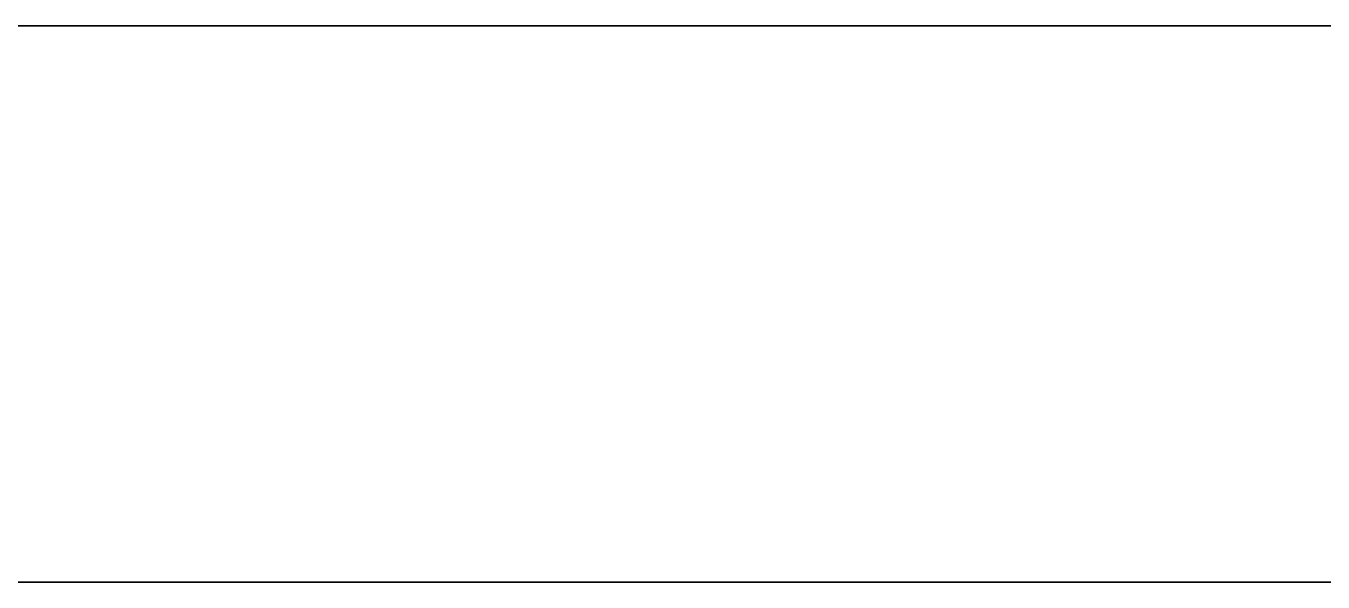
# Model space of a CAD drawing. Header units: centimetres. Extents: x -6.4 to 7.1, y 0 to 33.6.
# Drawn here: x -5.0614 to -4.5952, y 32.645 to 32.845 of the extents above; entities that cross this region are included whole.
import ezdxf

# ---------------------------------------------------------------- set-up
doc = ezdxf.new("R2010")
doc.units = ezdxf.units.CM
doc.header["$MEASUREMENT"] = 0
for name, color, linetype in [('4. Back Panel v6_Sketch1', 7, 'Continuous'), ('4. Back Panel v6_Sketch11', 7, 'Continuous'), ('4. Back Panel v6_Sketch12', 7, 'Continuous'), ('4. Back Panel v6_Sketch13', 7, 'Continuous'), ('4. Back Panel v6_Sketch14', 7, 'Continuous'), ('4. Back Panel v6_Sketch15', 7, 'Continuous'), ('4. Back Panel v6_Sketch17', 7, 'Continuous'), ('4. Back Panel v6_Sketch19', 7, 'Continuous'), ('4. Back Panel v6_Sketch2', 7, 'Continuous'), ('4. Back Panel v6_Sketch20', 7, 'Continuous'), ('4. Back Panel v6_Sketch23', 7, 'Continuous'), ('4. Back Panel v6_Sketch24', 7, 'Continuous'), ('4. Back Panel v6_Sketch25', 7, 'Continuous'), ('4. Back Panel v6_Sketch26', 7, 'Continuous'), ('4. Back Panel v6_Sketch29', 7, 'Continuous'), ('4. Back Panel v6_Sketch3', 7, 'Continuous'), ('4. Back Panel v6_Sketch6', 7, 'Continuous'), ('4. Back Panel v6_Sketch7', 7, 'Continuous'), ('4. Back Panel v6_Sketch8', 7, 'Continuous'), ('4. Back Panel v6_Sketch9', 7, 'Continuous'), ('5. Motherboard Braket v3_Sketch10', 7, 'Continuous'), ('5. Motherboard Braket v3_Sketch11', 7, 'Continuous'), ('5. Motherboard Braket v3_Sketch12', 7, 'Continuous'), ('5. Motherboard Braket v3_Sketch13', 7, 'Continuous'), ('5. Motherboard Braket v3_Sketch15', 7, 'Continuous'), ('5. Motherboard Braket v3_Sketch6', 7, 'Continuous'), ('5. Motherboard Braket v3_Sketch9', 7, 'Continuous')]:
    doc.layers.add(name, color=color, linetype=linetype)

# ---------------------------------------------------------------- blocks, each defined once
blk = doc.blocks.new('4.BackPanelv6')
at = {"layer": '4. Back Panel v6_Sketch1'}
for p, q in [((6.55, 0, -10.8), (-6.55, 0, 10.8)), ((-6.55, 0, -10.8), (6.55, 0, 10.8)), ((6.55, 0, 10.8), (-6.55, 0, 10.8)), ((-6.55, 0, -10.8), (6.55, 0, -10.8))]:
    blk.add_line(p, q, dxfattribs=at)
at = {"layer": '4. Back Panel v6_Sketch11'}
for p, q in [((-5.9393, 0.2, -9.45892), (-5.2082, 0.2, -10.16852)), ((5.375, 0.2, 7.345), (-5.375, 0.2, 7.345)), ((-5.18, 0.2, -9.16), (-5.18, 0.2, 6.32)), ((-5.0689, 0.2, -10.225), (5.06924, 0.2, -10.225)), ((4.26, 0.2, -9.36), (-4.98, 0.2, -9.36)), ((-4.98, 0.2, 6.52), (4.26, 0.2, 6.52))]:
    blk.add_line(p, q, dxfattribs=at)
at = {"layer": '4. Back Panel v6_Sketch11', "extrusion": (0, -1, 0)}
for centre, radius, start, end in [((-5.375, 7.445, -0.2), 0.1, 180, 270), ((-5.0689, -10.025, -0.2), 0.2, 225.8551, 270), ((-4.98, 6.32, -0.2), 0.2, 90, 180), ((-4.98, -9.16, -0.2), 0.2, 180, 270)]:
    blk.add_arc(centre, radius, start, end, dxfattribs=at)
at = {"layer": '4. Back Panel v6_Sketch12'}
for p, q in [((-6.55, 0, -10.8), (6.55, 0, -10.8)), ((6.55, 0, 10.8), (-6.55, 0, 10.8)), ((-5.2082, 0, -10.16852), (-5.9393, 0, -9.45892)), ((-5.375, 0, 7.345), (5.375, 0, 7.345)), ((5.06924, 0, -10.225), (-5.0689, 0, -10.225))]:
    blk.add_line(p, q, dxfattribs=at)
at = {"layer": '4. Back Panel v6_Sketch12', "extrusion": (0, -1, 0)}
for centre, radius, start, end in [((-5.375, 7.445), 0.1, 180, 270), ((-5.0689, -10.025), 0.2, 225.8551, 270), ((-4.504, 8.899), 0.77594, 40.30967, 139.69033)]:
    blk.add_arc(centre, radius, start, end, dxfattribs=at)
at = {"layer": '4. Back Panel v6_Sketch12'}
blk.add_open_spline([(-4.74074, 0, 8.01554), (-4.85124, 0, 8.05426), (-4.95323, 0, 8.11388), (-5.12561, 0, 8.26707), (-5.1952, 0, 8.35816), (-5.29345, 0, 8.55908), (-5.32233, 0, 8.66637), (-5.33647, 0, 8.88259), (-5.3229, 0, 8.98934), (-5.26913, 0, 9.14933), (-5.24254, 0, 9.20582), (-5.17729, 0, 9.31032), (-5.1391, 0, 9.35814), (-5.0957, 0, 9.40097)], degree=3, knots=[0, 0, 0, 0, 0.351258, 0.351258, 0.692283, 0.692283, 1.02307, 1.02307, 1.343614, 1.343614, 1.530785, 1.530785, 1.714269, 1.714269, 1.714269, 1.714269], dxfattribs=at)
at = {"layer": '4. Back Panel v6_Sketch13'}
for p, q in [((-5.9393, 0.2, -9.45892), (-5.2082, 0.2, -10.16852)), ((5.375, 0.2, 7.345), (-5.375, 0.2, 7.345)), ((-5.18, 0.2, -9.16), (-5.18, 0.2, 6.32)), ((-5.0689, 0.2, -10.225), (5.06924, 0.2, -10.225)), ((4.26, 0.2, -9.36), (-4.98, 0.2, -9.36)), ((-4.98, 0.2, 6.52), (4.26, 0.2, 6.52))]:
    blk.add_line(p, q, dxfattribs=at)
at = {"layer": '4. Back Panel v6_Sketch13', "extrusion": (0, -1, 0)}
for centre, radius, start, end in [((-5.375, 7.445, -0.2), 0.1, 180, 270), ((-5.0689, -10.025, -0.2), 0.2, 225.8551, 270), ((-4.98, 6.32, -0.2), 0.2, 90, 180), ((-4.98, -9.16, -0.2), 0.2, 180, 270)]:
    blk.add_arc(centre, radius, start, end, dxfattribs=at)
at = {"layer": '4. Back Panel v6_Sketch14'}
for p, q in [((6.55, 0, 10.8), (-6.55, 0, 10.8)), ((-6.55, 0, -10.8), (6.55, 0, -10.8)), ((-5.2082, 0, -10.16852), (-5.9393, 0, -9.45892)), ((-5.375, 0, 7.345), (5.375, 0, 7.345)), ((5.06924, 0, -10.225), (-5.0689, 0, -10.225))]:
    blk.add_line(p, q, dxfattribs=at)
at = {"layer": '4. Back Panel v6_Sketch14', "extrusion": (0, -1, 0)}
for centre, radius, start, end in [((-5.375, 7.445), 0.1, 180, 270), ((-5.0689, -10.025), 0.2, 225.8551, 270), ((-4.504, 8.899), 0.77594, 40.30967, 139.69033)]:
    blk.add_arc(centre, radius, start, end, dxfattribs=at)
at = {"layer": '4. Back Panel v6_Sketch14'}
blk.add_open_spline([(-4.74074, 0, 8.01554), (-4.85124, 0, 8.05426), (-4.95323, 0, 8.11388), (-5.12561, 0, 8.26707), (-5.1952, 0, 8.35816), (-5.29345, 0, 8.55908), (-5.32233, 0, 8.66637), (-5.33647, 0, 8.88259), (-5.3229, 0, 8.98934), (-5.26913, 0, 9.14933), (-5.24254, 0, 9.20582), (-5.17729, 0, 9.31032), (-5.1391, 0, 9.35814), (-5.0957, 0, 9.40097)], degree=3, knots=[0, 0, 0, 0, 0.351258, 0.351258, 0.692283, 0.692283, 1.02307, 1.02307, 1.343614, 1.343614, 1.530785, 1.530785, 1.714269, 1.714269, 1.714269, 1.714269], dxfattribs=at)
at = {"layer": '4. Back Panel v6_Sketch15'}
for p, q in [((-5.9393, 0.2, -9.45892), (-5.2082, 0.2, -10.16852)), ((5.375, 0.2, 7.345), (-5.375, 0.2, 7.345)), ((-5.18, 0.2, -9.16), (-5.18, 0.2, 6.32)), ((-5.0689, 0.2, -10.225), (5.06924, 0.2, -10.225)), ((4.26, 0.2, -9.36), (-4.98, 0.2, -9.36)), ((-4.98, 0.2, 6.52), (4.26, 0.2, 6.52))]:
    blk.add_line(p, q, dxfattribs=at)
at = {"layer": '4. Back Panel v6_Sketch15', "extrusion": (0, -1, 0)}
for centre, radius, start, end in [((-5.375, 7.445, -0.2), 0.1, 180, 270), ((-5.0689, -10.025, -0.2), 0.2, 225.8551, 270), ((-4.98, -9.16, -0.2), 0.2, 180, 270), ((-4.98, 6.32, -0.2), 0.2, 90, 180)]:
    blk.add_arc(centre, radius, start, end, dxfattribs=at)
at = {"layer": '4. Back Panel v6_Sketch17'}
for p, q in [((-5.9393, 0.2, -9.45892), (-5.2082, 0.2, -10.16852)), ((5.375, 0.2, 7.345), (-5.375, 0.2, 7.345)), ((-5.18, 0.2, -9.16), (-5.18, 0.2, 6.32)), ((-5.0689, 0.2, -10.225), (5.06924, 0.2, -10.225)), ((-4.98, 0.2, 6.52), (4.26, 0.2, 6.52)), ((4.26, 0.2, -9.36), (-4.98, 0.2, -9.36))]:
    blk.add_line(p, q, dxfattribs=at)
at = {"layer": '4. Back Panel v6_Sketch17', "extrusion": (0, -1, 0)}
for centre, radius, start, end in [((-5.375, 7.445, -0.2), 0.1, 180, 270), ((-5.0689, -10.025, -0.2), 0.2, 225.8551, 270), ((-4.98, 6.32, -0.2), 0.2, 90, 180), ((-4.98, -9.16, -0.2), 0.2, 180, 270)]:
    blk.add_arc(centre, radius, start, end, dxfattribs=at)
at = {"layer": '4. Back Panel v6_Sketch19'}
for p, q in [((-5.9393, 0.2, -9.45892), (-5.2082, 0.2, -10.16852)), ((5.375, 0.2, 7.345), (-5.375, 0.2, 7.345)), ((-5.18, 0.2, -9.16), (-5.18, 0.2, 6.32)), ((-5.0689, 0.2, -10.225), (5.06924, 0.2, -10.225)), ((4.26, 0.2, -9.36), (-4.98, 0.2, -9.36)), ((-4.98, 0.2, 6.52), (4.26, 0.2, 6.52))]:
    blk.add_line(p, q, dxfattribs=at)
at = {"layer": '4. Back Panel v6_Sketch19', "extrusion": (0, -1, 0)}
for centre, radius, start, end in [((-5.375, 7.445, -0.2), 0.1, 180, 270), ((-5.0689, -10.025, -0.2), 0.2, 225.8551, 270), ((-4.98, -9.16, -0.2), 0.2, 180, 270), ((-4.98, 6.32, -0.2), 0.2, 90, 180)]:
    blk.add_arc(centre, radius, start, end, dxfattribs=at)
at = {"layer": '4. Back Panel v6_Sketch2'}
for p, q in [((-6.55, 0, -10.8), (6.55, 0, -10.8)), ((-6.55, 0, 10.8), (6.55, 0, 10.8)), ((-5.18, 0, 10.8), (-6.55, 0, 10.8)), ((6.55, 0, 10.8), (-6.55, 0, 10.8)), ((-6.55, 0, -10.8), (6.55, 0, -10.8)), ((-6.55, 0, -10.8), (-5.18, 0, -10.8)), ((-5.18, 0, -9.16), (-5.18, 0, 6.32)), ((6.55, 0, 6.52), (-4.98, 0, 6.52)), ((6.55, 0, -9.36), (-4.98, 0, -9.36))]:
    blk.add_line(p, q, dxfattribs=at)
at = {"layer": '4. Back Panel v6_Sketch2', "extrusion": (0, -1, 0)}
for centre, start, end in [((-4.98, -9.16), 180, 270), ((-4.98, 6.32), 90, 180)]:
    blk.add_arc(centre, 0.2, start, end, dxfattribs=at)
at = {"layer": '4. Back Panel v6_Sketch20'}
for p, q in [((-5.9393, 0.2, -9.45892), (-5.2082, 0.2, -10.16852)), ((5.375, 0.2, 7.345), (-5.375, 0.2, 7.345)), ((-5.18, 0.2, -9.16), (-5.18, 0.2, 6.32)), ((-5.0689, 0.2, -10.225), (5.06924, 0.2, -10.225)), ((-4.98, 0.2, 6.52), (4.26, 0.2, 6.52)), ((4.26, 0.2, -9.36), (-4.98, 0.2, -9.36))]:
    blk.add_line(p, q, dxfattribs=at)
at = {"layer": '4. Back Panel v6_Sketch20', "extrusion": (0, -1, 0)}
for centre, radius, start, end in [((-5.375, 7.445, -0.2), 0.1, 180, 270), ((-5.0689, -10.025, -0.2), 0.2, 225.8551, 270), ((-4.98, 6.32, -0.2), 0.2, 90, 180), ((-4.98, -9.16, -0.2), 0.2, 180, 270)]:
    blk.add_arc(centre, radius, start, end, dxfattribs=at)
at = {"layer": '4. Back Panel v6_Sketch23'}
for p, q in [((-5.9393, 0.2, -9.45892), (-5.2082, 0.2, -10.16852)), ((-5.33, 0.2, 5.5138), (-5.63, 0.2, 5.5138)), ((-5.33, 0.2, 5.5138), (-5.63, 0.2, 5.5138)), ((-5.63, 0.2, 5.5138), (-5.33, 0.2, 5.5138)), ((-5.48, 0.2, 6.08), (-3.9, 0.2, 6.08)), ((5.375, 0.2, 7.345), (-5.375, 0.2, 7.345)), ((-5.33, 0.2, 5.5138), (-5.33, 0.2, 5.0976)), ((-5.33, 0.2, 5.93), (-5.33, 0.2, 5.5138)), ((-5.18, 0.2, 5.5138), (-5.33, 0.2, 5.5138)), ((-5.18, 0.2, -9.16), (-5.18, 0.2, 6.32)), ((-5.0689, 0.2, -10.225), (5.06924, 0.2, -10.225)), ((-4.98, 0.2, 6.52), (4.26, 0.2, 6.52)), ((4.26, 0.2, -9.36), (-4.98, 0.2, -9.36))]:
    blk.add_line(p, q, dxfattribs=at)
at = {"layer": '4. Back Panel v6_Sketch23', "extrusion": (0, -1, 0)}
for centre, radius, start, end in [((-5.48, 5.93, -0.2), 0.15, 0, 90), ((-5.48, 5.0976, -0.2), 0.15, 270, 360), ((-5.375, 7.445, -0.2), 0.1, 180, 270), ((-5.0689, -10.025, -0.2), 0.2, 225.8551, 270), ((-4.98, 6.32, -0.2), 0.2, 90, 180), ((-4.98, -9.16, -0.2), 0.2, 180, 270)]:
    blk.add_arc(centre, radius, start, end, dxfattribs=at)
at = {"layer": '4. Back Panel v6_Sketch24'}
for p, q in [((-5.9393, 0.2, -9.45892), (-5.2082, 0.2, -10.16852)), ((5.375, 0.2, 7.345), (-5.375, 0.2, 7.345)), ((-5.33, 0.2, 5.93), (-5.33, 0.2, 5.0976)), ((-5.18, 0.2, -9.16), (-5.18, 0.2, 6.32)), ((-5.0689, 0.2, -10.225), (5.06924, 0.2, -10.225)), ((4.26, 0.2, -9.36), (-4.98, 0.2, -9.36)), ((-4.98, 0.2, 6.52), (4.26, 0.2, 6.52))]:
    blk.add_line(p, q, dxfattribs=at)
at = {"layer": '4. Back Panel v6_Sketch24', "extrusion": (0, -1, 0)}
for centre in [(-5.48, 2.4176, -0.2), (-5.48, -5.7824, -0.2), (-5.48, -1.6824, -0.2)]:
    blk.add_circle(centre, 0.2, dxfattribs=at)
for centre, radius, start, end in [((-5.48, 5.0976, -0.2), 0.15, 180, 0), ((-5.48, 5.93, -0.2), 0.15, 0, 180), ((-5.375, 7.445, -0.2), 0.1, 180, 270), ((-5.0689, -10.025, -0.2), 0.2, 225.8551, 270), ((-4.98, -9.16, -0.2), 0.2, 180, 270), ((-4.98, 6.32, -0.2), 0.2, 90, 180)]:
    blk.add_arc(centre, radius, start, end, dxfattribs=at)
at = {"layer": '4. Back Panel v6_Sketch25'}
for p, q in [((-5.9393, 0.2, -9.45892), (-5.2082, 0.2, -10.16852)), ((5.375, 0.2, 7.345), (-5.375, 0.2, 7.345)), ((-4.98, 0.2, -9.16), (-5.354, 0.2, -9.16)), ((-4.98, 0.2, -9.16), (-5.35052, 0.2, -9.53052)), ((-5.33, 0.2, 5.93), (-5.33, 0.2, 5.0976)), ((-5.18, 0.2, -9.16), (-5.18, 0.2, 6.32)), ((-5.0689, 0.2, -10.225), (5.06924, 0.2, -10.225)), ((4.26, 0.2, -9.36), (-4.98, 0.2, -9.36)), ((-4.98, 0.2, 6.52), (4.26, 0.2, 6.52))]:
    blk.add_line(p, q, dxfattribs=at)
at = {"layer": '4. Back Panel v6_Sketch25', "extrusion": (0, -1, 0)}
for centre in [(-5.48, -5.7824, -0.2), (-5.48, 2.4176, -0.2), (-5.48, -1.6824, -0.2), (-5.35052, -9.53052, -0.2)]:
    blk.add_circle(centre, 0.2, dxfattribs=at)
for centre, radius, start, end in [((-5.48, 5.0976, -0.2), 0.15, 180, 0), ((-5.48, 5.93, -0.2), 0.15, 0, 180), ((-5.375, 7.445, -0.2), 0.1, 180, 270), ((-5.0689, -10.025, -0.2), 0.2, 225.8551, 270), ((-4.98, -9.16, -0.2), 0.2, 180, 270), ((-4.98, 6.32, -0.2), 0.2, 90, 180)]:
    blk.add_arc(centre, radius, start, end, dxfattribs=at)
at = {"layer": '4. Back Panel v6_Sketch26'}
for p, q in [((-6, 0.2, -8.90417), (-2.42, 0.2, -8.90417)), ((-5.9393, 0.2, -9.45892), (-5.2082, 0.2, -10.16852)), ((5.375, 0.2, 7.345), (-5.375, 0.2, 7.345)), ((-5.33, 0.2, 5.93), (-5.33, 0.2, 5.0976)), ((-5.18, 0.2, -9.16), (-5.18, 0.2, 6.32)), ((-5.0689, 0.2, -10.225), (5.06924, 0.2, -10.225)), ((4.26, 0.2, -9.36), (-4.98, 0.2, -9.36)), ((-4.98, 0.2, 6.52), (4.26, 0.2, 6.52))]:
    blk.add_line(p, q, dxfattribs=at)
at = {"layer": '4. Back Panel v6_Sketch26', "extrusion": (0, -1, 0)}
for centre in [(-5.48, 2.4176, -0.2), (-5.48, -1.6824, -0.2), (-5.48, -5.7824, -0.2), (-5.35052, -9.53052, -0.2)]:
    blk.add_circle(centre, 0.2, dxfattribs=at)
for centre, radius, start, end in [((-5.48, 5.0976, -0.2), 0.15, 180, 0), ((-5.48, 5.93, -0.2), 0.15, 0, 180), ((-5.375, 7.445, -0.2), 0.1, 180, 270), ((-5.0689, -10.025, -0.2), 0.2, 225.8551, 270), ((-4.98, -9.16, -0.2), 0.2, 180, 270), ((-4.98, 6.32, -0.2), 0.2, 90, 180)]:
    blk.add_arc(centre, radius, start, end, dxfattribs=at)
at = {"layer": '4. Back Panel v6_Sketch29'}
blk.add_line((6.55, 0, -10.8), (-6.55, 0, -10.8), dxfattribs=at)
at = {"layer": '4. Back Panel v6_Sketch3'}
for p, q in [((6.55, 0, 10.8), (-6.55, 0, 10.8)), ((-6.55, 0, 10.8), (-3, 0, 10.8)), ((-3, 0, 6.52), (-6.55, 0, 6.52)), ((-6.55, 0, 6.52), (6.55, 0, 6.52)), ((-6.55, 0, 10.8), (6.55, 0, 10.8)), ((-6.55, 0, -10.8), (6.55, 0, -10.8)), ((-5.18, 0, -9.16), (-5.18, 0, 6.32)), ((4.26, 0, -9.36), (-4.98, 0, -9.36)), ((-4.98, 0, 6.52), (4.26, 0, 6.52))]:
    blk.add_line(p, q, dxfattribs=at)
at = {"layer": '4. Back Panel v6_Sketch3', "extrusion": (0, -1, 0)}
for centre, start, end in [((-4.98, -9.16), 180, 270), ((-4.98, 6.32), 90, 180)]:
    blk.add_arc(centre, 0.2, start, end, dxfattribs=at)
at = {"layer": '4. Back Panel v6_Sketch6'}
for p, q in [((6.55, 0, 10.8), (-6.55, 0, 10.8)), ((-6.55, 0, -10.8), (6.55, 0, -10.8)), ((-5.18, 0, -9.16), (-5.18, 0, 6.32)), ((-4.98, 0, 6.52), (4.26, 0, 6.52)), ((4.26, 0, -9.36), (-4.98, 0, -9.36))]:
    blk.add_line(p, q, dxfattribs=at)
at = {"layer": '4. Back Panel v6_Sketch6', "extrusion": (0, -1, 0)}
blk.add_circle((-4.504, 8.899), 0.878, dxfattribs=at)
for centre, start, end in [((-4.98, 6.32), 90, 180), ((-4.98, -9.16), 180, 270)]:
    blk.add_arc(centre, 0.2, start, end, dxfattribs=at)
at = {"layer": '4. Back Panel v6_Sketch7'}
for p, q in [((6.55, 0, 10.8), (-6.55, 0, 10.8)), ((-6.55, 0, -10.8), (6.55, 0, -10.8)), ((-5.18, 0, -9.16), (-5.18, 0, 6.32)), ((4.26, 0, -9.36), (-4.98, 0, -9.36)), ((-4.98, 0, 6.52), (4.26, 0, 6.52))]:
    blk.add_line(p, q, dxfattribs=at)
at = {"layer": '4. Back Panel v6_Sketch7', "extrusion": (0, -1, 0)}
for centre, radius, start, end in [((-4.98, -9.16), 0.2, 180, 270), ((-4.98, 6.32), 0.2, 90, 180), ((-4.504, 8.899), 0.77594, 40.30967, 139.69033)]:
    blk.add_arc(centre, radius, start, end, dxfattribs=at)
at = {"layer": '4. Back Panel v6_Sketch7'}
blk.add_open_spline([(-4.74074, 0, 8.01554), (-4.85124, 0, 8.05426), (-4.95323, 0, 8.11388), (-5.12561, 0, 8.26707), (-5.1952, 0, 8.35816), (-5.29345, 0, 8.55908), (-5.32233, 0, 8.66637), (-5.33647, 0, 8.88259), (-5.3229, 0, 8.98934), (-5.26913, 0, 9.14933), (-5.24254, 0, 9.20582), (-5.17729, 0, 9.31032), (-5.1391, 0, 9.35814), (-5.0957, 0, 9.40097)], degree=3, knots=[0, 0, 0, 0, 0.351258, 0.351258, 0.692283, 0.692283, 1.02307, 1.02307, 1.343614, 1.343614, 1.530785, 1.530785, 1.714269, 1.714269, 1.714269, 1.714269], dxfattribs=at)
at = {"layer": '4. Back Panel v6_Sketch8'}
for p, q in [((6.55, 0, 10.8), (-6.55, 0, 10.8)), ((-6.55, 0, -10.8), (6.55, 0, -10.8)), ((-6.55, 0, 10.8), (6.55, 0, 10.8)), ((6.55, 0, 8), (-6.55, 0, 8)), ((-6.55, 0, -10.8), (6.55, 0, -10.8)), ((-6.55, 0, -10.225), (-5.15, 0, -10.225)), ((-5.9393, 0, -9.45892), (-5.2082, 0, -10.16852)), ((-5.8125, 0, 7.345), (5.475, 0, 7.345)), ((-5.18, 0, -9.16), (-5.18, 0, 6.32)), ((5.06924, 0, -10.225), (-5.0689, 0, -10.225)), ((-4.98, 0, 6.52), (4.26, 0, 6.52)), ((4.26, 0, -9.36), (-4.98, 0, -9.36))]:
    blk.add_line(p, q, dxfattribs=at)
at = {"layer": '4. Back Panel v6_Sketch8', "extrusion": (0, -1, 0)}
for centre, radius, start, end in [((-5.0689, -10.025), 0.2, 225.8551, 270), ((-4.98, 6.32), 0.2, 90, 180), ((-4.98, -9.16), 0.2, 180, 270), ((-4.504, 8.899), 0.77594, 40.30967, 139.69033)]:
    blk.add_arc(centre, radius, start, end, dxfattribs=at)
at = {"layer": '4. Back Panel v6_Sketch8'}
blk.add_open_spline([(-4.74074, 0, 8.01554), (-4.85124, 0, 8.05426), (-4.95323, 0, 8.11388), (-5.12561, 0, 8.26707), (-5.1952, 0, 8.35816), (-5.29345, 0, 8.55908), (-5.32233, 0, 8.66637), (-5.33647, 0, 8.88259), (-5.3229, 0, 8.98934), (-5.26913, 0, 9.14933), (-5.24254, 0, 9.20582), (-5.17729, 0, 9.31032), (-5.1391, 0, 9.35814), (-5.0957, 0, 9.40097)], degree=3, knots=[0, 0, 0, 0, 0.351258, 0.351258, 0.692283, 0.692283, 1.02307, 1.02307, 1.343614, 1.343614, 1.530785, 1.530785, 1.714269, 1.714269, 1.714269, 1.714269], dxfattribs=at)
at = {"layer": '4. Back Panel v6_Sketch9'}
for p, q in [((-5.9393, 0.2, -9.45892), (-5.2082, 0.2, -10.16852)), ((5.475, 0.2, 7.345), (-5.475, 0.2, 7.345)), ((-5.18, 0.2, -9.16), (-5.18, 0.2, 6.32)), ((-5.0689, 0.2, -10.225), (5.06924, 0.2, -10.225)), ((-4.98, 0.2, 6.52), (4.26, 0.2, 6.52)), ((4.26, 0.2, -9.36), (-4.98, 0.2, -9.36))]:
    blk.add_line(p, q, dxfattribs=at)
at = {"layer": '4. Back Panel v6_Sketch9', "extrusion": (0, -1, 0)}
for centre, start, end in [((-5.0689, -10.025, -0.2), 225.8551, 270), ((-4.98, 6.32, -0.2), 90, 180), ((-4.98, -9.16, -0.2), 180, 270)]:
    blk.add_arc(centre, 0.2, start, end, dxfattribs=at)
blk = doc.blocks.new('5.MotherboardBraketv3')
at = {"layer": '5. Motherboard Braket v3_Sketch10'}
for p, q in [((-3.725, 0.77, -7.9), (-2.875, 0.77, -8.75)), ((-2.875, 0.77, 8.75), (-3.725, 0.77, 7.9)), ((-3.545, 0.77, -5.96), (-3.545, 0.77, -5.67)), ((-3.545, 0.77, 5.67), (-3.545, 0.77, 5.96)), ((-3.245, 0.77, 5.96), (-3.245, 0.77, 5.67)), ((-3.245, 0.77, -5.67), (-3.245, 0.77, -5.96))]:
    blk.add_line(p, q, dxfattribs=at)
at = {"layer": '5. Motherboard Braket v3_Sketch10', "extrusion": (0, -1, 0)}
for centre, start, end in [((-3.395, -5.96, -0.77), 180, 0), ((-3.395, -5.67, -0.77), 0, 180), ((-3.395, 5.96, -0.77), 0, 180), ((-3.395, 5.67, -0.77), 180, 360)]:
    blk.add_arc(centre, 0.15, start, end, dxfattribs=at)
at = {"layer": '5. Motherboard Braket v3_Sketch11'}
for p, q in [((-3.725, 0.77, -7.9), (-2.875, 0.77, -8.75)), ((-2.875, 0.77, 8.75), (-3.725, 0.77, 7.9)), ((-3.545, 0.77, -5.96), (-3.545, 0.77, -5.67)), ((-3.545, 0.77, 5.67), (-3.545, 0.77, 5.96)), ((-3.245, 0.77, -5.67), (-3.245, 0.77, -5.96)), ((-3.245, 0.77, 5.96), (-3.245, 0.77, 5.67))]:
    blk.add_line(p, q, dxfattribs=at)
at = {"layer": '5. Motherboard Braket v3_Sketch11', "extrusion": (0, -1, 0)}
for centre, start, end in [((-3.395, 5.96, -0.77), 0, 180), ((-3.395, -5.67, -0.77), 0, 180), ((-3.395, 5.67, -0.77), 180, 360), ((-3.395, -5.96, -0.77), 180, 0)]:
    blk.add_arc(centre, 0.15, start, end, dxfattribs=at)
at = {"layer": '5. Motherboard Braket v3_Sketch12'}
for p, q in [((-2.875, 0.77, 8.75), (-3.725, 0.77, 7.9)), ((-3.725, 0.77, -7.9), (-2.875, 0.77, -8.75)), ((-3.545, 0.77, -5.96), (-3.545, 0.77, -5.67)), ((-3.545, 0.77, 5.67), (-3.545, 0.77, 5.96)), ((-3.245, 0.77, -5.67), (-3.245, 0.77, -5.96)), ((-3.245, 0.77, 5.96), (-3.245, 0.77, 5.67))]:
    blk.add_line(p, q, dxfattribs=at)
at = {"layer": '5. Motherboard Braket v3_Sketch12', "extrusion": (0, -1, 0)}
for centre, start, end in [((-3.395, -5.67, -0.77), 0, 180), ((-3.395, -5.96, -0.77), 180, 0), ((-3.395, 5.96, -0.77), 0, 180), ((-3.395, 5.67, -0.77), 180, 360)]:
    blk.add_arc(centre, 0.15, start, end, dxfattribs=at)
at = {"layer": '5. Motherboard Braket v3_Sketch13'}
for p, q in [((-3.725, 0.97, 7.9), (-2.875, 0.97, 8.75)), ((-2.875, 0.97, -8.75), (-3.725, 0.97, -7.9)), ((-3.545, 0.97, 5.96), (-3.545, 0.97, 5.67)), ((-3.545, 0.97, -5.67), (-3.545, 0.97, -5.96)), ((-3.245, 0.97, 5.67), (-3.245, 0.97, 5.96)), ((-3.245, 0.97, -5.96), (-3.245, 0.97, -5.67))]:
    blk.add_line(p, q, dxfattribs=at)
at = {"layer": '5. Motherboard Braket v3_Sketch13', "extrusion": (0, 1, 0)}
for centre, start, end in [((3.395, -5.96, 0.97), 180, 0), ((3.395, -5.67, 0.97), 0, 180), ((3.395, 5.96, 0.97), 0, 180), ((3.395, 5.67, 0.97), 180, 360)]:
    blk.add_arc(centre, 0.15, start, end, dxfattribs=at)
at = {"layer": '5. Motherboard Braket v3_Sketch15'}
for p, q in [((-3.725, 0.97, 7.9), (-2.875, 0.97, 8.75)), ((-2.875, 0.97, -8.75), (-3.725, 0.97, -7.9)), ((-3.545, 0.97, 5.96), (-3.545, 0.97, 5.67)), ((-3.545, 0.97, -5.67), (-3.545, 0.97, -5.96)), ((-3.245, 0.97, 5.67), (-3.245, 0.97, 5.96)), ((-3.245, 0.97, -5.96), (-3.245, 0.97, -5.67))]:
    blk.add_line(p, q, dxfattribs=at)
at = {"layer": '5. Motherboard Braket v3_Sketch15', "extrusion": (0, 1, 0)}
for centre, start, end in [((3.395, -5.67, 0.97), 0, 180), ((3.395, 5.96, 0.97), 0, 180), ((3.395, 5.67, 0.97), 180, 360), ((3.395, -5.96, 0.97), 180, 0)]:
    blk.add_arc(centre, 0.15, start, end, dxfattribs=at)
at = {"layer": '5. Motherboard Braket v3_Sketch6'}
for p, q in [((3.725, 0.77, 8.75), (-3.725, 0.77, 8.75)), ((-2.875, 0.77, 7.9), (-3.725, 0.77, 7.9)), ((-2.875, 0.77, 8.75), (-3.725, 0.77, 7.9)), ((-3.725, 0.77, -8.75), (-2.875, 0.77, -8.75)), ((-3.725, 0.77, -7.9), (-2.875, 0.77, -8.75)), ((-3.725, 0.77, 8.75), (-2.875, 0.77, 8.75)), ((-2.875, 0.77, -7.9), (-3.725, 0.77, -7.9)), ((-3.725, 0.77, -8.75), (3.725, 0.77, -8.75))]:
    blk.add_line(p, q, dxfattribs=at)
at = {"layer": '5. Motherboard Braket v3_Sketch9'}
for p, q in [((-2.875, 0.77, 8.75), (-3.725, 0.77, 7.9)), ((-3.725, 0.77, 8.75), (-3.395, 0.77, 8.75)), ((-3.725, 0.77, -7.9), (-2.875, 0.77, -8.75)), ((-3.395, 0.77, 5.96), (-3.725, 0.77, 5.96)), ((-2.875, 0.77, 8.75), (-3.725, 0.77, 8.75)), ((-3.395, 0.77, 5.67), (-3.545, 0.77, 5.67)), ((-3.245, 0.77, 5.96), (-3.545, 0.77, 5.96)), ((-3.545, 0.77, 5.67), (-3.245, 0.77, 5.67)), ((-3.545, 0.77, 5.96), (-3.545, 0.77, 5.67)), ((-3.395, 0.77, 8.75), (-3.395, 0.77, 5.96)), ((-3.395, 0.77, 5.96), (-3.245, 0.77, 5.96)), ((-3.395, 0.77, 5.96), (-3.395, 0.77, 5.67)), ((-3.395, 0.77, 5.67), (-3.245, 0.77, 5.67)), ((-3.245, 0.77, 5.67), (-3.245, 0.77, 5.96))]:
    blk.add_line(p, q, dxfattribs=at)
at = {"layer": '5. Motherboard Braket v3_Sketch9', "extrusion": (0, -1, 0)}
for centre in [(-3.395, 5.67, -0.77), (-3.395, 5.96, -0.77)]:
    blk.add_circle(centre, 0.15, dxfattribs=at)

msp = doc.modelspace()

# ---------------------------------------------------------------- block references
at = {"extrusion": (-4.41169e-16, 4.3266e-18, -1), "rotation": 180}
msp.add_blockref('5.MotherboardBraketv3', (1.44421, 33.615, 0.99616), dxfattribs=at)
msp.add_blockref('4.BackPanelv6', (0.38479, 32.645, 0.43184))

doc.saveas('drawing.dxf')
